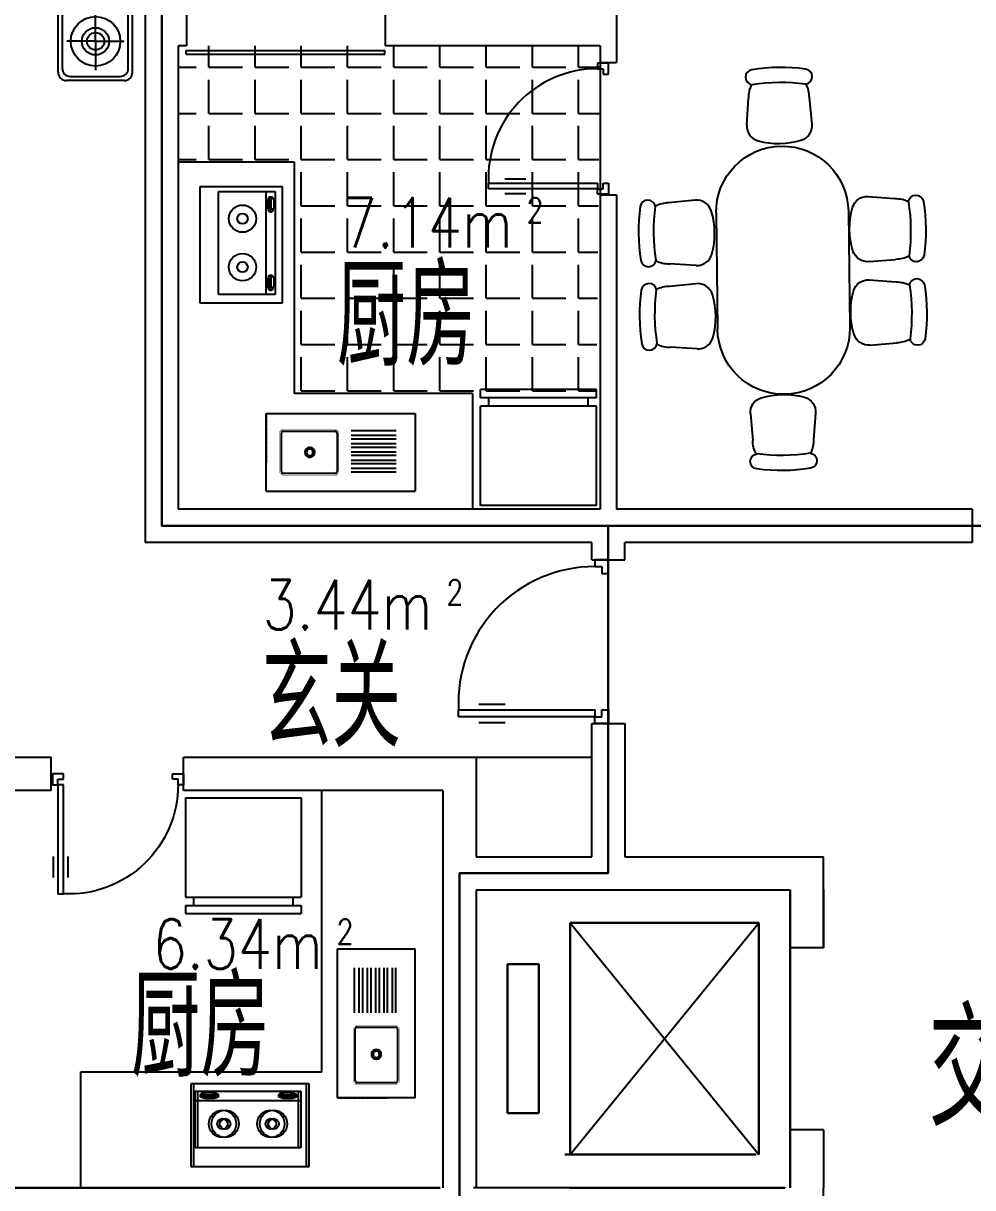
# Model space of a CAD drawing. Header units: millimetres. Extents: x 1143 to 39838, y 578 to 35727.
# Drawn here: x 14052 to 19792, y 17939 to 24976 of the extents above; entities that cross this region are included whole.
import ezdxf
from ezdxf.enums import TextEntityAlignment as Align

# ---------------------------------------------------------------- set-up
doc = ezdxf.new("R2010")
doc.units = ezdxf.units.MM
doc.linetypes.add('HIDDEN', pattern=[7.5, 5, -2.5])
for name, color, linetype in [('3', 7, 'Continuous'), ('JJ', 8, 'Continuous'), ('PUB_TEXT', 7, 'Continuous'), ('PUB_WINDW', 7, 'Continuous'), ('STAIR', 2, 'Continuous'), ('T', 7, 'Continuous'), ('TC', 8, 'Continuous'), ('WALL', 255, 'Continuous'), ('WINDOW', 2, 'Continuous')]:
    doc.layers.add(name, color=color, linetype=linetype)
doc.styles.add('ATT', font='TXT')
doc.styles.add('DIM_FONT', font='SIMPLEX', dxfattribs={"width": 0.8})
doc.styles.add('HZ', font='txt', dxfattribs={"width": 0.7, "height": 5, "bigfont": 'hztxt'})
doc.styles.get("Standard").update_dxf_attribs({"font": 'arial.ttf'})
doc.styles.add('STYLE1', font='swissko.ttf', dxfattribs={"width": 0.8})

# ---------------------------------------------------------------- blocks, each defined once
blk = doc.blocks.new('12PSTG01')
at = {"color": 0, "linetype": 'ByBlock'}
for p, q in [((-4.996459, 8.562867), (-11.998837, 7.942727)), ((-4.996459, -8.562867), (-11.998837, -8.055343))]:
    blk.add_line(p, q, dxfattribs=at)
for centre, radius, start, end in [((28, 0), 48, 171.544527, 188.455473), ((-17.5, 6.763875), 2, 8.455473, 171.544527), ((31.956522, 0), 48, 171.544527, 188.455473), ((-11.998837, -0.056308), 7.999035, 90, 116.212212), ((-4.647836, 4.578088), 4, 16.10866, 95), ((-20.5, 0), 20.5, 343.89134, 16.10866), ((-4.647836, -4.578088), 4, 265, 343.89134), ((-17.5, -6.763875), 2, 188.455473, 351.544527), ((-11.998837, -0.056308), 7.999035, 243.61801, 270)]:
    blk.add_arc(centre, radius, start, end, dxfattribs=at)
at = {"color": 0, "linetype": 'ByBlock', "style": 'ATT'}
for tag, p, flags in [('ITEM', (-19.5, -17.5), 3), ('ROOM_NUMBER', (-19.5, -25.5), 1)]:
    blk.add_attdef(tag, p, '', height=6, dxfattribs=dict(at, flags=flags))
blk = doc.blocks.new('-CHAI2')
at = {"xscale": 23, "yscale": 23, "zscale": 23}
blk.add_blockref('12PSTG01', (457.7, 199.6), dxfattribs=at)
blk = doc.blocks.new('A$C16CA1FA6')
for p, q in [((1560.7, 1270.3), (860.7, 1270.3)), ((1560.7, 470.3), (860.7, 470.3))]:
    blk.add_line(p, q)
for centre, start, end in [((860.7, 870.3), 90, 270), ((1560.7, 870.3), 270, 90)]:
    blk.add_arc(centre, 400, start, end)
at = {"rotation": 270}
for p in [(748.9, 1734), (1253.2, 1734)]:
    blk.add_blockref('-CHAI2', p, dxfattribs=at)
blk.add_blockref('-CHAI2', (2.3, 660.4))
at = {"xscale": -1}
blk.add_blockref('-CHAI2', (2434, 660.4), dxfattribs=at)
at = {"xscale": -1, "rotation": 270}
for p in [(739.3, 2.3), (1243.6, 2.3)]:
    blk.add_blockref('-CHAI2', p, dxfattribs=at)
blk = doc.blocks.new('ZT1')
at = {"linetype": 'Continuous'}
for p, q in [((700, 500), (0, 500)), ((0, 500), (0, 0)), ((700, 0), (700, 500)), ((0, 0), (700, 0))]:
    blk.add_line(p, q, dxfattribs=at)
for p, q in [((50.7, 386.9), (673.5, 386.9)), ((50.7, 44.5), (50.7, 386.9)), ((673.5, 386.9), (673.5, 44.5)), ((673.5, 100.2), (50.7, 100.2)), ((76.1, 76.8), (76.1, 66.3)), ((167.9, 77.9), (167.8, 66.2)), ((549.1, 76.8), (549.1, 66.3)), ((640.9, 77.9), (640.8, 66.2)), ((673.5, 44.5), (50.7, 44.5)), ((92.7, 51.8), (92.7, 68.5)), ((92.7, 68.5), (157.4, 68.5)), ((157.4, 51.8), (92.7, 51.8)), ((157.4, 68.5), (157.4, 51.8)), ((565.7, 68.5), (630.4, 68.5)), ((565.7, 51.8), (565.7, 68.5)), ((630.4, 51.8), (565.7, 51.8)), ((630.4, 68.5), (630.4, 51.8))]:
    blk.add_line(p, q)
for points in [[(76.1, 76.8, -0.259034), (78, 80.2, -0.076276), (89.5, 85.1, -0.036515), (103.1, 87.6, -0.026615), (121.9, 88.6, -0.026615), (140.8, 87.6, -0.036515), (154.3, 85.1, -0.076276), (165.9, 80.2, -0.259034), (167.8, 76.8, -0.078462), (167.6, 75.5, -0.056762)], [(76.1, 66.3, -0.259034), (78, 69.7, -0.076276), (89.5, 74.6, -0.036515), (103.1, 77.1, -0.026615), (121.9, 78.1, -0.026615), (140.8, 77.1, -0.036515), (154.3, 74.6, -0.076276), (165.9, 69.7, -0.259034), (167.8, 66.3, -0.259034), (165.9, 62.8, -0.056762), (157.4, 58.8, -0.036515)], [(549.1, 76.8, -0.259034), (551, 80.2, -0.076276), (562.5, 85.1, -0.036515), (576.1, 87.6, -0.026615), (594.9, 88.6, -0.026615), (613.8, 87.6, -0.036515), (627.3, 85.1, -0.076276), (638.9, 80.2, -0.259034), (640.8, 76.8, -0.078462), (640.6, 75.5, -0.056762)], [(549.1, 66.3, -0.259034), (551, 69.7, -0.076276), (562.5, 74.6, -0.036515), (576.1, 77.1, -0.026615), (594.9, 78.1, -0.026615), (613.8, 77.1, -0.036515), (627.3, 74.6, -0.076276), (638.9, 69.7, -0.259034), (640.8, 66.3, -0.259034), (638.9, 62.8, -0.056762), (630.4, 58.8, -0.036515)], [(92.7, 57.1, -0.008736), (89.5, 57.9, -0.076276), (78, 62.8, -0.259034), (76.1, 66.3, -0.259034)], [(565.7, 57.1, -0.008736), (562.5, 57.9, -0.076276), (551, 62.8, -0.259034), (549.1, 66.3, -0.259034)]]:
    blk.add_lwpolyline(points, format="xyb")
for centre, radius in [((215.8, 241.5), 82.5), ((508.4, 241.5), 82.5), ((215.8, 241.5), 31.6), ((508.4, 241.5), 31.6)]:
    blk.add_circle(centre, radius, dxfattribs=at)
at = {"width": 0.8, "flags": 9}
for tag in ['XSIZE', 'YSIZE']:
    blk.add_attdef(tag, (348.3, 500), '', height=0.5, dxfattribs=at)
blk = doc.blocks.new('ZT')
at = {"layer": 'JJ', "linetype": 'Continuous', "rotation": 89.99999999882102}
blk.add_blockref('ZT1', (211.4, -329.8), dxfattribs=at)
blk = doc.blocks.new('M_A13ZTG')
for p, q in [((-0.5018, 0.2083), (0.4982, 0.2083)), ((-0.5018, 0.2083), (-0.5018, 0.1896)), ((-0.5018, 0.1896), (0.4982, 0.1896)), ((0.4982, 0.2083), (0.4982, 0.1896))]:
    blk.add_line(p, q)
blk = doc.blocks.new('CHUANGTG')
for p, q in [((173.3, 227.4), (-176.6, 227.4)), ((-226.5, -187.4), (-226.5, 177.5)), ((-201.6, 152.6), (-201.6, -162.4)), ((148.3, 202.4), (-151.7, 202.4)), ((0, 0), (0, 173.8)), ((198.2, -162.4), (198.2, 152.6)), ((223.1, -187.4), (223.1, 177.5)), ((0, 0), (-173.8, 0)), ((0, 0), (0, -173.8)), ((0, 0), (173.8, 0)), ((173.3, -237.3), (-176.6, -237.3)), ((-151.7, -212.3), (148.3, -212.3))]:
    blk.add_line(p, q)
for radius in [149.6, 82.4, 52.4]:
    blk.add_circle((0, 0), radius)
for centre, start, end in [((-176.6, 177.5), 90, 180), ((173.3, 177.5), 0, 90), ((-151.7, 152.6), 90, 180), ((148.3, 152.6), 0, 90), ((-176.6, -187.4), 180, 270), ((-151.7, -162.4), 180, 270), ((148.3, -162.4), 270, 0), ((173.3, -187.4), 270, 0)]:
    blk.add_arc(centre, 49.9, start, end)
blk = doc.blocks.new('A$C373F3183')
at = {"layer": 'JJ', "linetype": 'Continuous'}
for p, q in [((0, 650), (0, 700)), ((700, 700), (0, 700)), ((700, 650), (0, 650)), ((50, 600), (50, 650)), ((650, 600), (650, 650)), ((700, 650), (700, 700)), ((0, 0), (0, 600)), ((700, 600), (0, 600)), ((700, 0), (700, 600)), ((700, 0), (0, 0))]:
    blk.add_line(p, q, dxfattribs=at)
blk = doc.blocks.new('M_A23MCU')
for p, q in [((-0.4541, 0.0807), (-0.4541, 0.9053)), ((-0.4541, 0.9053), (-0.4129, 0.9053)), ((-0.4129, 0.9053), (-0.4129, 0.0807)), ((-0.489, 0.7822), (-0.489, 0.6235)), ((-0.378, 0.7822), (-0.378, 0.6235)), ((-0.4953, -0.0018), (-0.4953, 0.0807)), ((-0.4953, 0.0807), (-0.4541, 0.0807)), ((-0.4129, 0.0807), (-0.4541, 0.0807)), ((-0.4541, 0.0807), (-0.4541, 0.0395)), ((0.4529, 0.0807), (0.4529, 0.0395)), ((0.4941, 0.0807), (0.4529, 0.0807)), ((0.4941, -0.0018), (0.4941, 0.0807)), ((-0.4541, 0.0395), (-0.4129, 0.0395)), ((-0.4129, 0.0395), (-0.4129, -0.0018)), ((0.4117, 0.0395), (0.4117, -0.0018)), ((0.4529, 0.0395), (0.4117, 0.0395)), ((-0.4129, -0.0018), (-0.4953, -0.0018)), ((-0.4953, -0.0018), (-0.4953, -0.0018)), ((0.4117, -0.0018), (0.4941, -0.0018)), ((0.4941, -0.0018), (0.4941, -0.0018))]:
    blk.add_line(p, q)
blk.add_arc((-0.3716, 0.0817), 0.8246, 359.92833, 92.86603)
blk = doc.blocks.new('SC')
at = {"layer": 'JJ', "linetype": 'Continuous'}
for p, q in [((120, 427.7), (-350.6, 427.7)), ((-350.6, 427.7), (-350.6, -472.3)), ((120, 427.7), (120, -472.3)), ((-350.6, -472.3), (120, -472.3))]:
    blk.add_line(p, q, dxfattribs=at)
at = {"layer": 'JJ', "linetype": 'HIDDEN'}
blk.add_line((-350.6, 427.7), (-50.6, 427.7), dxfattribs=at)
at = {"layer": 'JJ'}
for p, q in [((-243.5, 324.6), (-243.5, 11.8)), ((0, 336.4), (-231.3, 336.4)), ((12.2, 11.8), (12.2, 324.6)), ((-231.3, 0), (0, 0)), ((-247.4, -85.6), (-247.4, -357.9)), ((-218.9, -85.6), (-218.9, -357.9)), ((-197.4, -85.6), (-197.4, -357.9)), ((-168.9, -85.6), (-168.9, -357.9)), ((-147.4, -85.6), (-147.4, -357.9)), ((-118.9, -85.6), (-118.9, -357.9)), ((-97.4, -85.6), (-97.4, -357.9)), ((-68.9, -85.6), (-68.9, -357.9)), ((-47.4, -85.6), (-47.4, -357.9)), ((-18.9, -85.6), (-18.9, -357.9)), ((2.6, -85.6), (2.6, -357.9))]:
    blk.add_line(p, q, dxfattribs=at)
for points, const_width in [([(-255.7, 330.5), (-237.4, 348.2)], 1.91), ([(-255.7, 330.5), (-255.7, 5.9)], 1.8), ([(6.1, 348.2), (-237.4, 348.2)], 2), ([(6.1, 348.2), (24.3, 330.5)], 1.91), ([(24.3, 5.9), (24.3, 330.5)], 1.8), ([(-237.4, -11.8), (-255.7, 5.9)], 1.91), ([(24.3, 5.9), (6.1, -11.8)], 1.91), ([(-237.4, -11.8), (6.1, -11.8)], 2)]:
    blk.add_lwpolyline(points, dxfattribs=dict(at, const_width=const_width))
for points in [[(-243.5, 324.6), (-242.7, 328.6), (-240.6, 332.2), (-237.4, 334.8), (-233.4, 336.2), (-231.3, 336.4)], [(0, 336.4), (4.2, 335.7), (7.8, 333.6), (10.5, 330.5), (12, 326.6), (12.2, 324.6)], [(-115.7, 194), (-105.2, 192.2), (-96.1, 187.1), (-89.3, 179.3), (-85.7, 169.6), (-85.7, 159.4), (-89.3, 149.8), (-96.1, 141.9), (-105.2, 136.8), (-115.7, 135), (-126.1, 136.8), (-135.2, 141.9), (-142, 149.8), (-145.6, 159.4), (-145.6, 169.6), (-142, 179.3), (-135.2, 187.1), (-126.1, 192.2), (-115.7, 194)], [(-115.7, 183.7), (-108.9, 182.5), (-102.9, 179.2), (-98.5, 174.1), (-96.2, 167.9), (-96.2, 161.2), (-98.5, 154.9), (-102.9, 149.8), (-108.9, 146.5), (-115.7, 145.3), (-122.4, 146.5), (-128.4, 149.8), (-132.8, 154.9), (-135.1, 161.2), (-135.1, 167.9), (-132.8, 174.1), (-128.4, 179.2), (-122.4, 182.5), (-115.7, 183.7)], [(-231.3, 0), (-235.5, 0.7), (-239.1, 2.8), (-241.8, 5.9), (-243.3, 9.8), (-243.5, 11.8)], [(12.2, 11.8), (11.4, 7.8), (9.3, 4.2), (6.1, 1.6), (2.1, 0.2), (0, 0)]]:
    blk.add_lwpolyline(points, dxfattribs=at)
blk = doc.blocks.new('1T4F81聚福元')
at = {"layer": 'TC'}
h = blk.add_hatch(dxfattribs=at)
h.set_pattern_fill('ANGLE,_O', color=256, scale=40)
h.set_pattern_definition([(0, (-705957.43, -149634.97), (0, 279.4), [203.2, -76.2]), (90, (-705957.43, -149634.97), (-279.4, 2e-14), [203.2, -76.2])])
h.paths.add_polyline_path([(-7650, -4600), (-10200, -4600), (-10200, -5300), (-9500, -5300), (-9500, -6700), (-8421.8, -6700), (-7672.5, -6700)])
blk.add_line((-7700, -7600), (-10400, -7600))
at = {"layer": '3'}
for p, q in [((-7650, -4700), (-7650, -5500)), ((-8400, -8897.7), (-7700, -8897.7))]:
    blk.add_line(p, q, dxfattribs=at)
at = {"layer": 'JJ', "linetype": 'Continuous'}
for p, q in [((-10200, -5300), (-9500, -5300)), ((-9500, -5300), (-9500, -6700)), ((-8421.8, -6700), (-9500, -6700)), ((-8421.8, -6700), (-8421.8, -7400)), ((-9332, -10800), (-9332, -9100)), ((-10788.9, -10800), (-9332, -10800)), ((-10788.9, -11500), (-10788.9, -10800))]:
    blk.add_line(p, q, dxfattribs=at)
at = {"layer": 'STAIR'}
for p, q in [((-6690, -9900), (-7830, -9900)), ((-7830, -9900), (-6690, -9900)), ((-6690, -9900), (-7830, -9900)), ((-7830, -9900), (-6690, -9900)), ((-7830, -11300), (-6690, -9900)), ((-7830, -9900), (-6690, -11300)), ((-7830, -11300), (-6690, -9900)), ((-7830, -9900), (-6690, -11300)), ((-7830, -11300), (-6690, -9900)), ((-7830, -9900), (-6690, -11300)), ((-7830, -11300), (-6690, -9900)), ((-7830, -9900), (-6690, -11300)), ((-7830, -9900), (-7830, -11300)), ((-7830, -11300), (-7830, -9900)), ((-7830, -9900), (-7830, -11300)), ((-7830, -11300), (-7830, -9900)), ((-6690, -11300), (-6690, -9900)), ((-6690, -9900), (-6690, -11300)), ((-6690, -11300), (-6690, -9900)), ((-6690, -9900), (-6690, -11300)), ((-6500, -10050), (-6500, -11150)), ((-6500, -11150), (-6500, -10050)), ((-6500, -10050), (-6500, -11150)), ((-6500, -11150), (-6500, -10050)), ((-8020, -10150), (-8210, -10150)), ((-8210, -10150), (-8020, -10150)), ((-8020, -10150), (-8210, -10150)), ((-8210, -10150), (-8020, -10150)), ((-8210, -10150), (-8210, -11050)), ((-8210, -11050), (-8210, -10150)), ((-8210, -10150), (-8210, -11050)), ((-8210, -11050), (-8210, -10150)), ((-8020, -11050), (-8020, -10150)), ((-8020, -10150), (-8020, -11050)), ((-8020, -11050), (-8020, -10150)), ((-8020, -10150), (-8020, -11050)), ((-8210, -11050), (-8020, -11050)), ((-8020, -11050), (-8210, -11050)), ((-8210, -11050), (-8020, -11050)), ((-8020, -11050), (-8210, -11050)), ((-6722, -11300), (-7862, -11300)), ((-7862, -11300), (-6722, -11300)), ((-6722, -11300), (-7862, -11300)), ((-7862, -11300), (-6722, -11300)), ((-6706, -11300), (-7846, -11300)), ((-7846, -11300), (-6706, -11300)), ((-6706, -11300), (-7846, -11300)), ((-7846, -11300), (-6706, -11300))]:
    blk.add_line(p, q, dxfattribs=at)
at = {"layer": 'WALL'}
for p, q in [((-10400, -1200), (-10400, -7600)), ((-10150, -4400), (-10150, -4600)), ((-8950, -4400), (-8950, -4600)), ((-7550, -4400), (-7550, -4700)), ((-10200, -4600), (-10200, -7400)), ((-10200, -4600), (-10200, -5000)), ((-10150, -4600), (-10200, -4600)), ((-7650, -4600), (-8950, -4600)), ((-7650, -4600), (-7650, -4700)), ((-7650, -4700), (-7550, -4700)), ((-7650, -5500), (-7650, -7400)), ((-7650, -5500), (-7550, -5500)), ((-7550, -5500), (-7550, -7400)), ((-7650, -7400), (-10200, -7400)), ((-5400, -7400), (-7550, -7400)), ((-5400, -7400), (-5400, -7600)), ((-5400, -7400), (-5400, -7400)), ((-7700, -7705.3), (-7700, -7600)), ((-5400, -7600), (-7500, -7600)), ((-7500, -7705.3), (-7500, -7600)), ((-7700, -7705.3), (-7500, -7705.3)), ((-7700, -9500), (-7700, -8694.7)), ((-7700, -8694.7), (-7500, -8694.7)), ((-7500, -8694.7), (-7500, -9500)), ((-10968.6, -8900), (-11442, -8900)), ((-10968.6, -9100), (-10968.6, -8898.6)), ((-10168.6, -9100), (-10168.6, -8898.6)), ((-8400, -8900), (-10168.6, -8900)), ((-8400, -8900), (-8400, -9500)), ((-10968.6, -9100), (-11242, -9100)), ((-8600, -9100), (-10168.6, -9100)), ((-8600, -9100), (-8600, -11500)), ((-8400, -9500), (-7700, -9500)), ((-7500, -9500), (-6300, -9500)), ((-6300, -10050), (-6300, -9500)), ((-8400, -9700), (-6500, -9700)), ((-8400, -9700), (-6500, -9700)), ((-8400, -9700), (-6500, -9700)), ((-8400, -9700), (-6500, -9700)), ((-8400, -9700), (-8400, -10100)), ((-8400, -9700), (-8400, -11500)), ((-6500, -10050), (-6500, -9700)), ((-6500, -9700), (-6500, -10050)), ((-6500, -10050), (-6500, -9700)), ((-6500, -9700), (-6500, -10050)), ((-6300, -9700), (-6300, -10050)), ((-6300, -9700), (-6300, -10050)), ((-6300, -10050), (-6300, -9700)), ((-6300, -10050), (-6500, -10050)), ((-6300, -10050), (-6500, -10050)), ((-6300, -10050), (-6500, -10050)), ((-6300, -10050), (-6500, -10050)), ((-6500, -11500), (-6500, -11150)), ((-6500, -11150), (-6500, -11500)), ((-6500, -11500), (-6500, -11150)), ((-6500, -11150), (-6500, -11500)), ((-6300, -11150), (-6500, -11150)), ((-6300, -11150), (-6500, -11150)), ((-6300, -11150), (-6500, -11150)), ((-6301, -11150), (-6500, -11150)), ((-6300.5, -11150.5), (-6301, -11150)), ((-6300, -11150), (-6300, -11500)), ((-11242, -11500), (-8616, -11500)), ((-8616, -11500), (-11242, -11500)), ((-6532.5, -11500), (-8416, -11500)), ((-7832, -11500), (-6532, -11500)), ((-6532, -11499.5), (-6532.5, -11500)), ((-6300, -11800), (-6300, -11500))]:
    blk.add_line(p, q, dxfattribs=at)
at = {"layer": 'WINDOW'}
for points in [[(-10300, -1000), (-10200, -1000), (-10200, -4400), (-8900, -4400), (-8900, 1300), (-1500, 1300), (-1500, -4400), (-200, -4400), (-100, -4400), (-100, -7500), (-10300, -7500)], [(-21200, -1000), (-10300, -1000), (-10300, -7500), (-7600, -7500), (-7600, -9600), (-8500, -9600), (-8500, -11600), (-13258, -11600), (-13258, -11500), (-11742, -11500), (-11742, -9700), (-14400, -9700), (-14400, -10000), (-20300, -10000), (-20300, -7000), (-21200, -7000)], [(-7600, -7500), (-2816, -7500), (-2816, -9600), (-1616, -9600), (-1616, -11600), (-3716, -11600), (-3716, -13797.7), (-3716, -18400), (-3716, -18500), (-6400, -18500), (-6400, -11600), (-8500, -11600), (-8500, -9600), (-7600, -9600)]]:
    blk.add_lwpolyline(points, close=True, dxfattribs=at)
at = {"layer": 'JJ', "linetype": 'Continuous'}
for name, p, rotation in [('CHUANGTG', (-10700.1, -4572.2), 359.9999999999276), ('ZT', (-9781.6, -5822.6), 359.9999999999386), ('A$C373F3183', (-9457, -9143.8), 180), ('ZT', (-9754.1, -11084.1), 89.99999999993852), ('ZT', (-9738.1, -11084.1), 89.99999999993852)]:
    blk.add_blockref(name, p, dxfattribs=dict(at, rotation=rotation))
at = {"layer": 'JJ', "linetype": 'Continuous', "xscale": -1}
for name, p, rotation in [('A$C16CA1FA6', (-7399.3, -7176.8), 270.7122251896695), ('SC', (-9240.3, -7171.4), 90.00000000006146), ('SC', (-8886.8, -10529.5), 180.0000000000615)]:
    blk.add_blockref(name, p, dxfattribs=dict(at, rotation=rotation))
at = {"layer": 'JJ', "linetype": 'Continuous'}
blk.add_blockref('A$C373F3183', (-8372.5, -7376.6), dxfattribs=at)
at = {"layer": 'WINDOW'}
for name, p, xscale, yscale, zscale, rotation in [('M_A13ZTG', (-9550, -4400.2), -1200, 1200, 1200, 180), ('M_A23MCU', (-7600, -5100), -800, -800, 800, 270), ('M_A23MCU', (-7600.5, -8199.4), -1000, -1000, 1000, 270), ('M_A23MCU', (-10563.9, -9000), 800, -800, 800, 2.422062550522242e-11)]:
    blk.add_blockref(name, p, dxfattribs=dict(at, xscale=xscale, yscale=yscale, zscale=zscale, rotation=rotation))
at = {"style": 'DIM_FONT', "oblique": -180, "text_generation_flag": 4, "width": 0.8, "flags": 9}
for tag, p, rotation in [('XSIZE', (1326.3, -15051.1), 135), ('YSIZE', (1326.3, -15051.1), 135), ('XSIZE', (3900.1, -18100), 45), ('YSIZE', (3900.1, -18100), 45)]:
    blk.add_attdef(tag, p, '', height=0.5, rotation=rotation, dxfattribs=at)
at = {"layer": 'JJ', "oblique": -180, "text_generation_flag": 4, "width": 0.8, "flags": 9}
for p in [(1764.7, -14093.6), (2339, -19893.8)]:
    blk.add_attdef('XSIZE', p, '', height=0.441, dxfattribs=at)
blk.add_attdef('XSIZE', (-13521.8, -18540), '', height=0.441, rotation=90, dxfattribs=at)
at = {"layer": 'PUB_TEXT', "style": 'DIM_FONT', "width": 0.8}
for s, p in [('7.14m', (-8176.8, -5668.8, -1533.8)), ('3.44m', (-8661.6, -7976.9, -1533.8)), ('6.34m', (-9325.3, -10027.8, -1533.8))]:
    blk.add_text(s, height=300, dxfattribs=at).set_placement(p, align=Align.MIDDLE_RIGHT)
for p in [(-8176.8, -5668.8, -1533.8), (-8661.6, -7976.9, -1533.8), (-9325.3, -10027.8, -1533.8)]:
    blk.add_text(' 2', height=150, dxfattribs=at).set_placement(p)
at = {"layer": 'T'}
for s, style, width, p in [('厨房', 'HZ', 0.7, (-9241.7, -6533.4)), ('玄关', 'HZ', 0.7, (-9693.2, -8838.1)), ('厨房', 'HZ', 0.7, (-10486, -10829.5)), ('交通厅', 'STYLE1', 0.6, (-5665.5, -11059.2, -1600))]:
    blk.add_text(s, height=600, dxfattribs=dict(at, style=style, width=width)).set_placement(p)

msp = doc.modelspace()

# ---------------------------------------------------------------- block references
at = {"layer": 'PUB_WINDW'}
msp.add_blockref('1T4F81聚福元', (25189.3, 29439.1), dxfattribs=at)

doc.saveas('drawing.dxf')
